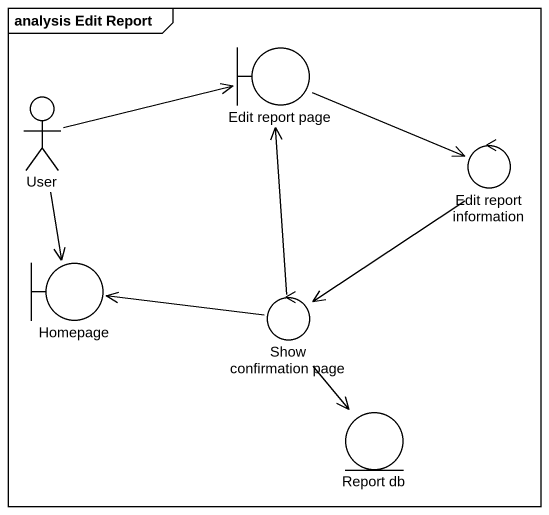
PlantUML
@startuml
mainframe analysis Edit Report
boundary "Edit report page" as Edit_report_page
actor User
control "Edit report information" as Edit_report_information
boundary Homepage
control "Show confirmation page" as Show_confirmation_page
entity "Report db" as Report_db
Edit_report_page -right-> Edit_report_information
User -right-> Edit_report_page
User --> Homepage
Edit_report_information --> Show_confirmation_page
Show_confirmation_page -up-> Edit_report_page
Show_confirmation_page -left-> Homepage
Show_confirmation_page --> Report_db
@enduml
